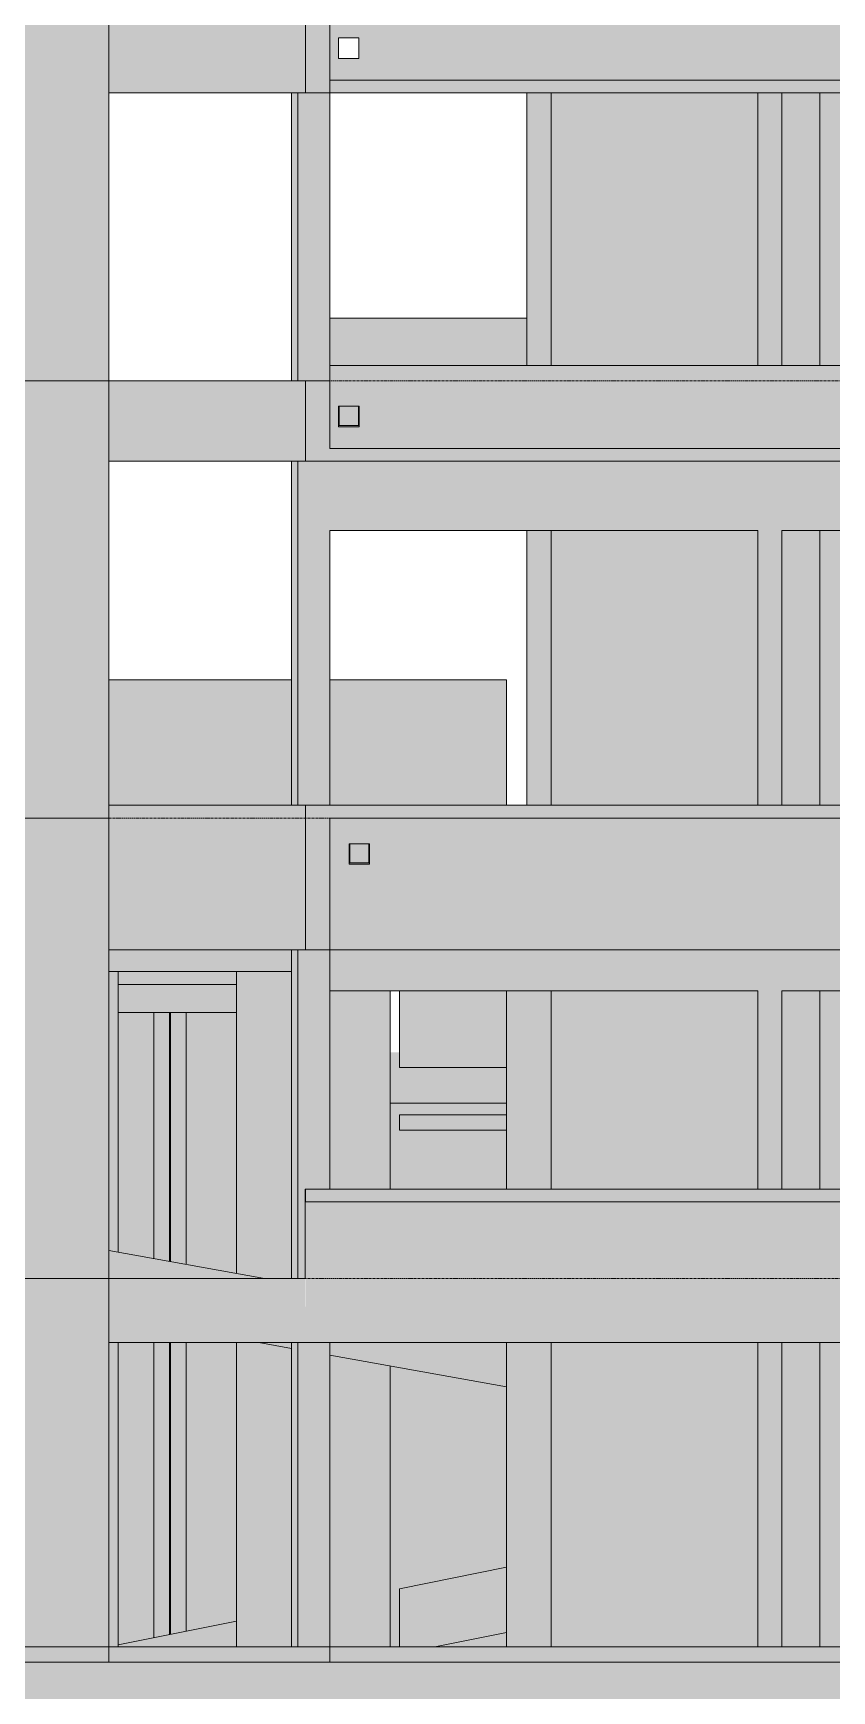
# Model space of a CAD drawing. Header units: centimetres. Extents: x -1475 to 26035, y -1239 to 84208.
# Drawn here: x 14063 to 14688, y 74231 to 75527 of the extents above; entities that cross this region are included whole.
import ezdxf

# ---------------------------------------------------------------- set-up
doc = ezdxf.new("R2010")
doc.units = ezdxf.units.CM
doc.linetypes.add('Centro', pattern=[3.175, 0.635, -0.47625, 1.5875, -0.47625])
for name, color, linetype, lineweight in [('A-FLOR', 7, 'Continuous', 9), ('A-FLOR-LEVL', 7, 'Continuous', 9), ('A-WALL', 7, 'Continuous', 9), ('S-BEAM', 7, 'Continuous', 9), ('S-COLS', 7, 'Continuous', 9), ('S-FNDN', 7, 'Continuous', 9)]:
    doc.layers.add(name, color=color, linetype=linetype, lineweight=lineweight)

# ---------------------------------------------------------------- blocks, each defined once
blk = doc.blocks.new('Estaca W Gerdau - W250X73-V7-CT202 - CORTE ESQ_ DINF')
at = {"layer": 'S-FNDN', "true_color": 0xacb7d2}
h = blk.add_hatch(color=9, dxfattribs=at)
h.paths.add_polyline_path([(-526, 73459), (-501.2, 73459), (-501.2, 73479), (-500.6, 73479), (-500.6, 73554), (-503.8, 73554), (-503.8, 73574), (-526, 73574)], flags=0)
h.paths.add_polyline_path([(-526, 74272.1), (-500.6, 74277.1), (-500.6, 74503), (-526, 74503), (-526, 74286.5)], flags=0)
h.paths.add_polyline_path([(-500.6, 74564), (-500.6, 74761), (-526, 74761), (-526, 74568.5)], flags=0)
at = {"layer": 'S-FNDN'}
for p, q in [((-526, 74761), (-526, 74568.5)), ((-513.7, 74566.3), (-513.7, 74761)), ((-512.9, 74761), (-512.9, 74566.2)), ((-500.6, 74761), (-500.6, 74564)), ((-526, 74503), (-526, 74272.1)), ((-513.7, 74274.5), (-513.7, 74503)), ((-512.9, 74503), (-512.9, 74274.7)), ((-500.6, 74503), (-500.6, 74277.1))]:
    blk.add_line(p, q, dxfattribs=at)

msp = doc.modelspace()

# ---------------------------------------------------------------- hatches: boundary and pattern name
at = {"layer": 'A-FLOR', "true_color": 0xc0c0c0}
for points in [[(14854.18, 75480), (15338.51, 75480), (15338.51, 75490.01), (14295.51, 75490.01), (14295.51, 75480), (14807.51, 75480)], [(15338.51, 75192), (15338.51, 75202), (14295.51, 75202), (14295.51, 75192), (15324.67, 75192)], [(14295.51, 74913), (15338.51, 74913), (15338.51, 74923), (14295.51, 74923)], [(14433.51, 74669), (14433.51, 74681), (14350.01, 74681), (14350.01, 74669)], [(15354.8, 74613), (15357.51, 74613), (15357.51, 74623), (14276.51, 74623), (14276.51, 74613), (15230.57, 74613)]]:
    msp.add_hatch(color=9, dxfattribs=at).paths.add_polyline_path(points, flags=0)
at = {"layer": 'A-WALL', "true_color": 0xc0c0c0}
h = msp.add_hatch(color=9, dxfattribs=at)
h.paths.add_polyline_path([(13810.01, 74265), (13810.62, 74265), (13810.62, 74503), (13810.01, 74503), (13810.01, 74267.97)], flags=0)
h.paths.add_polyline_path([(13883.19, 74265), (13936.51, 74265), (13936.51, 74503), (13883.19, 74503), (13883.19, 74303.09)], flags=0)
h.paths.add_polyline_path([(14130.01, 74266.5), (14157.79, 74272.06), (14157.79, 74503), (14130.01, 74503), (14130.01, 74286.5)], flags=0)
h.paths.add_polyline_path([(14183.19, 74277.14), (14222.51, 74285), (14222.51, 74503), (14183.19, 74503), (14183.19, 74286.5)], flags=0)
h.paths.add_polyline_path([(13810.62, 74553), (13810.62, 74579.99), (13810.01, 74580.1), (13810.01, 74553)], flags=0)
h.paths.add_polyline_path([(13883.19, 74553), (13936.51, 74553), (13936.51, 74557.42), (13883.19, 74566.98), (13883.19, 74557.42)], flags=0)
h.paths.add_polyline_path([(14222.51, 74556.93), (14222.51, 74761), (14183.19, 74761), (14183.19, 74563.99), (14195.5, 74561.78)], flags=0)
h.paths.add_polyline_path([(14157.79, 74568.54), (14157.79, 74761), (14130.01, 74761), (14130.01, 74573.52)], flags=0)
h.paths.add_polyline_path([(13936.51, 74608.21), (13936.51, 74693), (13883.19, 74693), (13883.19, 74617.78), (13913.21, 74612.39)], flags=0)
h.paths.add_polyline_path([(13810.62, 74630.79), (13810.62, 74693), (13810.01, 74693), (13810.01, 74630.9)], flags=0)
h.paths.add_polyline_path([(13810.01, 74743), (13810.62, 74743), (13810.62, 74761), (13810.01, 74761), (13810.01, 74747.43)], flags=0)
h.paths.add_polyline_path([(13913.21, 74743), (13936.51, 74743), (13936.51, 74761), (13883.19, 74761), (13883.19, 74743)], flags=0)
h = msp.add_hatch(color=9, dxfattribs=at)
h.paths.add_polyline_path([(14433.51, 74265), (14433.51, 74276.21), (14377.47, 74265)], flags=0)
h.paths.add_polyline_path([(14342.51, 74265), (14350.01, 74265), (14350.01, 74310.5), (14433.51, 74327.2), (14433.51, 74468.3), (14342.51, 74484.62), (14342.51, 74280.12)], flags=0)
h.paths.add_polyline_path([(14342.51, 74623), (14433.51, 74623), (14433.51, 74669), (14350.01, 74669), (14350.01, 74681), (14433.51, 74681), (14433.51, 74690), (14342.51, 74690), (14342.51, 74669)], flags=0)
at = {"layer": 'S-BEAM', "true_color": 0xc0c0c0}
h = msp.add_hatch(color=9, dxfattribs=at)
h.paths.add_polyline_path([(14296.85, 75490.01), (15338.51, 75490.01), (15338.51, 75555.01), (14295.51, 75555.01), (14295.51, 75490.01), (14296.62, 75490.01)], flags=0)
h.paths.add_polyline_path([(15026.73, 75507.01), (15010.73, 75507.01), (15010.73, 75523), (15026.73, 75523)], flags=0)
h.paths.add_polyline_path([(14961.73, 75507.01), (14961.73, 75523), (14977.73, 75523), (14977.73, 75507.01)], flags=0)
h.paths.add_polyline_path([(14318.23, 75507.01), (14302.23, 75507.01), (14302.23, 75523), (14318.23, 75523)], flags=0)
for points in [[(14276.51, 75480), (14276.51, 75543.01), (14122.51, 75543.01), (14122.51, 75480), (14167.31, 75480)], [(14295.51, 75480), (14295.51, 75543.01), (14276.51, 75543.01), (14276.51, 75480), (14289.6, 75480)], [(14276.51, 75192), (14276.51, 75255.01), (14122.51, 75255.01), (14122.51, 75192), (14167.31, 75192)], [(14295.51, 75192), (14295.51, 75255.01), (14276.51, 75255.01), (14276.51, 75192), (14289.6, 75192)], [(14277.05, 74810), (14295.51, 74810), (14295.51, 74923), (14276.51, 74923), (14276.51, 74810)], [(14433.51, 74718), (14433.51, 74778), (14350.01, 74778), (14350.01, 74718)], [(15230.57, 74503), (15338.51, 74503), (15338.51, 74553), (15357.51, 74553), (15357.51, 74503), (15359.01, 74503), (15359.01, 74623), (15357.51, 74623), (15357.51, 74613), (14276.51, 74613), (14276.01, 74503), (15136.47, 74503)], [(14195.5, 74553), (14244.44, 74553), (14122.51, 74574.86), (14122.51, 74553)], [(14265.51, 74503), (14276.01, 74503), (14276.01, 74553), (14122.51, 74553), (14122.51, 74503), (14195.5, 74503)], [(14350.01, 74265), (14377.47, 74265), (14433.51, 74276.21), (14433.51, 74327.2), (14350.01, 74310.5), (14350.01, 74285.27)], [(14222.51, 74265), (14222.51, 74285), (14130.01, 74266.5), (14130.01, 74265)], [(14270.51, 74253), (14276.51, 74253), (14276.51, 74265), (14122.51, 74265), (14122.51, 74253), (14269.25, 74253)], [(14295.51, 74253), (14295.51, 74265), (14276.51, 74265), (14276.51, 74253), (14289.6, 74253)], [(14295.51, 74253), (14627.51, 74253), (14627.51, 74265), (14295.51, 74265)], [(14651.51, 74253), (14982.51, 74253), (14982.51, 74265), (14651.51, 74265)], [(14276.51, 74172), (14276.51, 74253), (13855.01, 74253), (13855.01, 74172), (14195.5, 74172)], [(14808.51, 74172), (14808.51, 74253), (14336.51, 74253), (14336.51, 74172), (14734.39, 74172)]]:
    msp.add_hatch(color=9, dxfattribs=at).paths.add_polyline_path(points, flags=0)
h = msp.add_hatch(color=9, dxfattribs=at)
h.paths.add_polyline_path([(14317.73, 75220), (14317.73, 75235), (14302.73, 75235), (14302.73, 75220), (14309.95, 75220)], flags=0)
h.paths.add_polyline_path([(14357.45, 75267), (14449.51, 75267), (14449.51, 75304.01), (14295.51, 75304.01), (14295.51, 75267), (14318.31, 75267)], flags=0)
h = msp.add_hatch(color=9, dxfattribs=at)
h.paths.add_polyline_path([(14768.15, 75202), (15338.51, 75202), (15338.51, 75267), (14295.51, 75267), (14295.51, 75202), (14760.08, 75202)], flags=0)
h.paths.add_polyline_path([(15026.4, 75219), (15010.4, 75219), (15010.4, 75235), (15026.4, 75235), (15026.4, 75220)], flags=0)
h.paths.add_polyline_path([(14302.31, 75219), (14302.31, 75235), (14318.31, 75235), (14318.31, 75219), (14302.64, 75219)], flags=0)
h.paths.add_polyline_path([(14962.51, 75219), (14961.73, 75219), (14961.73, 75235), (14977.73, 75235), (14977.73, 75219)], flags=0)
h = msp.add_hatch(color=9, dxfattribs=at)
h.paths.add_polyline_path([(14468.51, 75138), (14630.01, 75138), (14630.01, 75192), (14295.51, 75192), (14295.51, 75138), (14383.69, 75138)], flags=0)
h.paths.add_polyline_path([(14302.31, 75219), (14318.31, 75219), (14318.31, 75235), (14317.73, 75235), (14317.73, 75220), (14302.73, 75220), (14302.31, 75220)], flags=0)
h = msp.add_hatch(color=9, dxfattribs=at)
h.paths.add_polyline_path([(14807.51, 75138), (14985.01, 75138), (14985.01, 75192), (14649.01, 75192), (14649.01, 75138), (14795.01, 75138)], flags=0)
h.paths.add_polyline_path([(14961.73, 75219), (14977.73, 75219), (14977.23, 75220), (14962.23, 75220), (14961.73, 75220)], flags=0)
h = msp.add_hatch(color=9, dxfattribs=at)
h.paths.add_polyline_path([(13913.21, 74923), (13962.51, 74923), (13962.51, 75021), (13810.01, 75021), (13810.01, 74923), (13891.88, 74923)], flags=0)
h.paths.add_polyline_path([(13418.22, 74923), (13527.51, 74923), (13527.51, 75021), (13414.51, 75021), (13414.51, 74923)], flags=0)
h.paths.add_polyline_path([(14433.51, 74923), (14433.51, 75021), (14295.51, 75021), (14295.51, 74923), (14390.74, 74923)], flags=0)
h.paths.add_polyline_path([(14265.51, 74923), (14265.51, 75021), (14122.51, 75021), (14122.51, 74923), (14195.5, 74923)], flags=0)
h = msp.add_hatch(color=9, dxfattribs=at)
h.paths.add_polyline_path([(14122.51, 74810), (14276.51, 74810), (14276.51, 74923), (14122.51, 74923), (14122.51, 74913)], flags=0)
h.paths.add_polyline_path([(15511.51, 74810), (15511.51, 74923), (15357.51, 74923), (15357.51, 74810), (15418.77, 74810)], flags=0)
h.paths.add_polyline_path([(15324.67, 74810), (15338.51, 74810), (15338.51, 74913), (14295.51, 74913), (14295.51, 74810), (15230.57, 74810)], flags=0)
h.paths.add_polyline_path([(14325.71, 74877), (14310.51, 74877), (14311.01, 74893), (14326.51, 74893), (14326.51, 74877)], flags=0)
h.paths.add_polyline_path([(14962.01, 74877), (14962.01, 74893), (14978.01, 74893), (14978.01, 74877)], flags=0)
h.paths.add_polyline_path([(15027.01, 74877), (15011.01, 74877), (15011.01, 74893), (15027.01, 74893), (15027.01, 74878)], flags=0)
h = msp.add_hatch(color=9, dxfattribs=at)
h.paths.add_polyline_path([(14122.51, 74793), (14265.51, 74793), (14265.51, 74810), (14122.51, 74810)], flags=0)
h.paths.add_polyline_path([(14326.01, 74878), (14326.01, 74893), (14311.01, 74893), (14311.01, 74878), (14322.64, 74878)], flags=0)
h = msp.add_hatch(color=9, dxfattribs=at)
h.paths.add_polyline_path([(14760.08, 74778), (14985.01, 74778), (14985.01, 74810), (14649.01, 74810), (14649.01, 74778), (14739.51, 74778)], flags=0)
h.paths.add_polyline_path([(14962.01, 74877), (14978.01, 74877), (14978.01, 74893), (14977.01, 74893), (14977.01, 74878), (14962.01, 74878)], flags=0)
h = msp.add_hatch(color=9, dxfattribs=at)
h.paths.add_polyline_path([(14630.01, 74778), (14630.01, 74810), (14295.51, 74810), (14295.51, 74778), (14571.89, 74778)], flags=0)
h.paths.add_polyline_path([(14310.51, 74877), (14326.51, 74877), (14326.01, 74878), (14311.01, 74878), (14310.51, 74878)], flags=0)
at = {"layer": 'S-BEAM', "true_color": 0x7f7f7f}
msp.add_hatch(color=8, dxfattribs=at).paths.add_polyline_path([(14195.5, 74783), (14222.51, 74783), (14222.51, 74793), (14130.01, 74793), (14130.01, 74783), (14178.43, 74783)], flags=0)
at = {"layer": 'S-BEAM', "true_color": 0xc0c0c0}
h = msp.add_hatch(color=9, dxfattribs=at)
h.paths.add_polyline_path([(14195.5, 74761), (14222.51, 74761), (14222.51, 74783), (14130.01, 74783), (14130.01, 74761), (14187.89, 74761)], flags=0)
h.paths.add_polyline_path([(13810.01, 74761), (13810.62, 74761), (13810.62, 74783), (13810.01, 74783)], flags=0)
h.paths.add_polyline_path([(13883.19, 74761), (13936.51, 74761), (13936.51, 74783), (13870.62, 74783), (13870.62, 74761), (13880.75, 74761)], flags=0)
h = msp.add_hatch(color=9, dxfattribs=at)
h.paths.add_polyline_path([(14907.79, 74690), (14934.51, 74690), (14934.51, 74718), (14919.01, 74718), (14919.01, 74707), (14807.51, 74707), (14807.51, 74690), (14900.01, 74690)], flags=0)
h.paths.add_polyline_path([(14342.51, 74690), (14433.51, 74690), (14433.51, 74718), (14350.01, 74718), (14350.01, 74730), (14342.51, 74729.72), (14342.51, 74690.65)], flags=0)
h = msp.add_hatch(color=9, dxfattribs=at)
h.paths.add_polyline_path([(14433.51, 74468.3), (14433.51, 74503), (14295.51, 74503), (14295.51, 74493.05), (14342.51, 74484.62)], flags=0)
h.paths.add_polyline_path([(14265.51, 74498.43), (14265.51, 74503), (14239.99, 74503), (14247.48, 74501.66)], flags=0)
at = {"layer": 'S-COLS', "true_color": 0xc0c0c0}
for points in [[(14002.51, 75255.01), (14122.51, 75255.01), (14122.51, 75543.01), (14002.51, 75543.01), (14002.51, 75301.11)], [(14265.51, 75255.01), (14270.51, 75255.01), (14270.51, 75480), (14265.51, 75480), (14265.51, 75301.11)], [(14289.6, 75255.01), (14295.51, 75255.01), (14295.51, 75480), (14270.51, 75480), (14270.51, 75255.01), (14276.51, 75255.01)], [(14449.51, 75267), (14468.51, 75267), (14468.51, 75480), (14449.51, 75480), (14449.51, 75278.67)], [(14630.01, 75267), (14649.01, 75267), (14649.01, 75480), (14630.01, 75480), (14630.01, 75301.11)], [(14696.55, 75267), (14697.51, 75267), (14697.51, 75480), (14678.51, 75480), (14678.51, 75267)], [(14002.51, 74913), (14122.51, 74913), (14122.51, 75255.01), (14002.51, 75255.01), (14002.51, 74923)], [(14265.51, 74923), (14270.51, 74923), (14270.51, 75192), (14265.51, 75192), (14265.51, 74931.99)], [(14276.51, 74923), (14295.51, 74923), (14295.51, 75192), (14270.51, 75192), (14270.51, 74923), (14271.62, 74923)], [(14649.01, 74923), (14649.01, 75192), (14630.01, 75192), (14630.01, 74923), (14648.17, 74923)], [(14449.51, 74923), (14468.51, 74923), (14468.51, 75138), (14449.51, 75138), (14449.51, 74931.99)], [(14696.72, 74923), (14697.51, 74923), (14697.51, 75138), (14678.51, 75138), (14678.51, 74923)], [(14101.4, 74553), (14122.51, 74553), (14122.51, 74913), (14002.51, 74913), (14002.51, 74553)], [(14270.51, 74553), (14270.51, 74810), (14265.51, 74810), (14265.51, 74553)], [(14276.01, 74553), (14276.51, 74623), (14295.51, 74623), (14295.51, 74810), (14270.51, 74810), (14270.51, 74553)], [(14630.01, 74623), (14649.01, 74623), (14649.01, 74810), (14630.01, 74810), (14630.01, 74641.13)], [(14130.01, 74573.52), (14130.01, 74793), (14122.51, 74793), (14122.51, 74574.86)], [(14433.51, 74623), (14468.51, 74623), (14468.51, 74778), (14433.51, 74778), (14433.51, 74747.43)], [(14691.93, 74623), (14697.51, 74623), (14697.51, 74778), (14678.51, 74778), (14678.51, 74623)], [(14122.51, 74265), (14122.51, 74553), (14002.51, 74553), (14002.51, 74265), (14101.4, 74265)], [(14122.51, 74265), (14130.01, 74265), (14130.01, 74503), (14122.51, 74503), (14122.51, 74279.88)], [(14265.51, 74265), (14270.51, 74265), (14270.51, 74503), (14265.51, 74502.51), (14265.51, 74378.3)], [(14276.51, 74265), (14295.51, 74265), (14295.51, 74503), (14270.51, 74502.74), (14270.51, 74265)], [(14468.51, 74265), (14468.51, 74503), (14433.51, 74503), (14433.51, 74265)], [(14649.01, 74265), (14649.01, 74503), (14630.01, 74503), (14630.01, 74265)], [(14697.51, 74265), (14697.51, 74503), (14678.51, 74503), (14678.51, 74265)], [(14630.01, 74253), (14651.51, 74253), (14651.51, 74265), (14627.51, 74265), (14627.51, 74253)]]:
    msp.add_hatch(color=9, dxfattribs=at).paths.add_polyline_path(points, flags=0)
h = msp.add_hatch(color=9, dxfattribs=at)
h.paths.add_polyline_path([(14468.51, 75267), (14630.01, 75267), (14630.01, 75480), (14468.51, 75480), (14468.51, 75301.11)], flags=0)
h.paths.add_polyline_path([(14649.01, 75267), (14678.51, 75267), (14678.51, 75480), (14649.01, 75480), (14649.01, 75301.11)], flags=0)
h = msp.add_hatch(color=9, dxfattribs=at)
h.paths.add_polyline_path([(14468.51, 74923), (14630.01, 74923), (14630.01, 75138), (14468.51, 75138), (14468.51, 74931.99)], flags=0)
h.paths.add_polyline_path([(14649.01, 74923), (14678.51, 74923), (14678.51, 75138), (14649.01, 75138), (14649.01, 74931.99)], flags=0)
h = msp.add_hatch(color=9, dxfattribs=at)
h.paths.add_polyline_path([(14244.44, 74553), (14265.51, 74553), (14265.51, 74793), (14222.51, 74793), (14222.51, 74556.93)], flags=0)
h.paths.add_polyline_path([(14307.51, 74623), (14342.51, 74623), (14342.51, 74778), (14295.51, 74778), (14295.51, 74623)], flags=0)
h = msp.add_hatch(color=9, dxfattribs=at)
h.paths.add_polyline_path([(14468.51, 74623), (14630.01, 74623), (14630.01, 74778), (14468.51, 74778), (14468.51, 74747.43)], flags=0)
h.paths.add_polyline_path([(14678.51, 74623), (14678.51, 74778), (14649.01, 74778), (14649.01, 74623), (14665.99, 74623)], flags=0)
h = msp.add_hatch(color=9, dxfattribs=at)
h.paths.add_polyline_path([(14222.51, 74265), (14265.51, 74265), (14265.51, 74498.43), (14239.99, 74503), (14222.51, 74503), (14222.51, 74378.3)], flags=0)
h.paths.add_polyline_path([(14295.51, 74265), (14342.51, 74265), (14342.51, 74484.62), (14295.51, 74493.05), (14295.51, 74358.22)], flags=0)
h = msp.add_hatch(color=9, dxfattribs=at)
h.paths.add_polyline_path([(14468.51, 74265), (14630.01, 74265.18), (14630.01, 74503), (14468.51, 74503), (14468.51, 74378.3)], flags=0)
h.paths.add_polyline_path([(14651.51, 74265), (14678.51, 74265), (14678.51, 74503), (14649.01, 74503), (14649.01, 74265)], flags=0)
h = msp.add_hatch(color=9, dxfattribs=at)
h.paths.add_polyline_path([(14031.01, 73359), (14122.51, 73359), (14122.03, 73524), (14107.87, 73524), (14107.87, 73574), (14002.51, 73574), (14002.51, 73359)], flags=0)
h.paths.add_polyline_path([(14103.51, 74253), (14122.51, 74253), (14122.51, 74265), (14002.51, 74265), (14002.51, 74253), (14101.4, 74253)], flags=0)
h = msp.add_hatch(color=9, dxfattribs=at)
h.paths.add_polyline_path([(14289.6, 73364), (14336.51, 73364), (14336.51, 73574), (14284.09, 73574), (14284.04, 73524), (14276.51, 73524), (14276.51, 73364)], flags=0)
h.paths.add_polyline_path([(14336.51, 74172), (14336.51, 74253), (14276.51, 74253), (14276.51, 74172), (14327.67, 74172)], flags=0)

# ---------------------------------------------------------------- linework, layer by layer
at = {"layer": 'A-FLOR'}
for p, q in [((14295.51, 75490.01), (15338.51, 75490.01)), ((15338.51, 75480), (14295.51, 75480)), ((14295.51, 75202), (15338.51, 75202)), ((15338.51, 75192), (14295.51, 75192)), ((14295.51, 74923), (15338.51, 74923)), ((15338.51, 74913), (14295.51, 74913)), ((14350.01, 74681), (14433.51, 74681)), ((14350.01, 74681), (14350.01, 74669)), ((14433.51, 74669), (14350.01, 74669)), ((14276.51, 74623), (15357.51, 74623)), ((14276.51, 74613), (14276.51, 74623)), ((15357.51, 74613), (14276.51, 74613))]:
    msp.add_line(p, q, dxfattribs=at)
at = {"layer": 'A-FLOR-LEVL', "linetype": 'Centro'}
for p, q in [((13159.76, 75255.01), (16958.36, 75255.01)), ((13159.76, 74913), (16958.36, 74913)), ((13159.76, 74553), (17928.58, 74553)), ((13159.76, 74265), (17928.58, 74265))]:
    msp.add_line(p, q, dxfattribs=at)
at = {"layer": 'S-BEAM'}
for p, q in [((14276.51, 75543.01), (14276.51, 75480)), ((14295.51, 75490.01), (14295.51, 75543.01)), ((14302.23, 75523), (14318.23, 75523)), ((14302.23, 75507.01), (14302.23, 75523)), ((14318.23, 75523), (14318.23, 75507.01)), ((14318.23, 75507.01), (14302.23, 75507.01)), ((14295.51, 75480), (14295.51, 75490.01)), ((14122.51, 75480), (14276.51, 75480)), ((14276.51, 75480), (14295.51, 75480)), ((14295.51, 75304.01), (14449.51, 75304.01)), ((14295.51, 75255.01), (14295.51, 75267)), ((14295.51, 75267), (15338.51, 75267)), ((14122.51, 75255.01), (14276.51, 75255.01)), ((14295.51, 75255.01), (14276.51, 75255.01)), ((14276.51, 75255.01), (14276.51, 75192)), ((14295.51, 75202), (14295.51, 75255.01)), ((14302.31, 75235), (14318.31, 75235)), ((14302.31, 75219), (14302.31, 75235)), ((14302.73, 75220), (14302.73, 75235)), ((14317.73, 75235), (14317.73, 75220)), ((14318.31, 75235), (14318.31, 75219)), ((14318.31, 75219), (14302.31, 75219)), ((14317.73, 75220), (14302.73, 75220)), ((14122.51, 75192), (14276.51, 75192)), ((14276.51, 75192), (14295.51, 75192)), ((14295.51, 75138), (14630.01, 75138)), ((14649.01, 75138), (14985.01, 75138)), ((14122.51, 75021), (14265.51, 75021)), ((14295.51, 75021), (14433.51, 75021)), ((14433.51, 74923), (14433.51, 75021)), ((14122.51, 74923), (14276.51, 74923)), ((14295.51, 74923), (14276.51, 74923)), ((14276.51, 74923), (14276.51, 74810)), ((14295.51, 74810), (14295.51, 74913)), ((14310.51, 74893), (14326.51, 74893)), ((14310.51, 74877), (14310.51, 74893)), ((14311.01, 74878), (14311.01, 74893)), ((14326.01, 74893), (14326.01, 74878)), ((14326.51, 74893), (14326.51, 74877)), ((14326.01, 74878), (14311.01, 74878)), ((14326.51, 74877), (14310.51, 74877)), ((14122.51, 74810), (14276.51, 74810)), ((14276.51, 74810), (14295.51, 74810)), ((14295.51, 74778), (14295.51, 74810)), ((14295.51, 74810), (15338.51, 74810)), ((14122.51, 74793), (14265.51, 74793)), ((14222.51, 74783), (14130.01, 74783)), ((14295.51, 74778), (14630.01, 74778)), ((14350.01, 74778), (14350.01, 74718)), ((14649.01, 74778), (14985.01, 74778)), ((14222.51, 74761), (14130.01, 74761)), ((14433.51, 74718), (14350.01, 74718)), ((14433.51, 74690), (14342.51, 74690)), ((14276.01, 74553), (14276.01, 74623)), ((14276.01, 74623), (14276.51, 74623)), ((14122.51, 74574.86), (14244.44, 74553)), ((14122.51, 74553), (14276.01, 74553)), ((14122.51, 74503), (14276.01, 74503)), ((14265.51, 74498.43), (14239.99, 74503)), ((14276.01, 74503), (15338.51, 74503)), ((14433.51, 74468.3), (14295.51, 74493.05)), ((14350.01, 74310.5), (14433.51, 74327.2)), ((14350.01, 74310.5), (14350.01, 74265)), ((14130.01, 74266.5), (14222.51, 74285)), ((14377.47, 74265), (14433.51, 74276.21)), ((14122.51, 74265), (14276.51, 74265)), ((14276.51, 74265), (14295.51, 74265)), ((14295.51, 74265), (14627.51, 74265)), ((14295.51, 74265), (14295.51, 74253)), ((14651.51, 74265), (14982.51, 74265)), ((13855.01, 74253), (14276.51, 74253)), ((14336.51, 74253), (14808.51, 74253))]:
    msp.add_line(p, q, dxfattribs=at)
at = {"layer": 'S-COLS'}
for p, q in [((14122.51, 75255.01), (14122.51, 75543.01)), ((14265.51, 75480), (14265.51, 75255.01)), ((14270.51, 75480), (14270.51, 75255.01)), ((14295.51, 75267), (14295.51, 75480)), ((14449.51, 75480), (14449.51, 75267)), ((14468.51, 75480), (14468.51, 75267)), ((14630.01, 75480), (14630.01, 75267)), ((14649.01, 75267), (14649.01, 75480)), ((14678.51, 75480), (14678.51, 75267)), ((14122.51, 75255.01), (14002.51, 75255.01)), ((14122.51, 75255.01), (14002.51, 75255.01)), ((14122.51, 74913), (14122.51, 75255.01)), ((14265.51, 75192), (14265.51, 74923)), ((14270.51, 75192), (14270.51, 74923)), ((14295.51, 74923), (14295.51, 75138)), ((14449.51, 75138), (14449.51, 74923)), ((14468.51, 75138), (14468.51, 74923)), ((14630.01, 75138), (14630.01, 74923)), ((14649.01, 74923), (14649.01, 75138)), ((14678.51, 75138), (14678.51, 74923)), ((14122.51, 74913), (14002.51, 74913)), ((14122.51, 74913), (14002.51, 74913)), ((14122.51, 74553), (14122.51, 74913)), ((14265.51, 74810), (14265.51, 74553)), ((14270.51, 74810), (14270.51, 74553)), ((14295.51, 74623), (14295.51, 74810)), ((14130.01, 74573.52), (14130.01, 74793)), ((14222.51, 74793), (14222.51, 74556.93)), ((14342.51, 74623), (14342.51, 74778)), ((14433.51, 74778), (14433.51, 74623)), ((14468.51, 74778), (14468.51, 74623)), ((14630.01, 74778), (14630.01, 74623)), ((14649.01, 74623), (14649.01, 74778)), ((14678.51, 74778), (14678.51, 74623)), ((14122.51, 74553), (14002.51, 74553)), ((14122.51, 74553), (14002.51, 74553)), ((14122.51, 74265), (14122.51, 74553)), ((14130.01, 74265), (14130.01, 74503)), ((14222.51, 74503), (14222.51, 74265)), ((14265.51, 74503), (14265.51, 74265)), ((14270.51, 74503), (14270.51, 74265)), ((14295.51, 74265), (14295.51, 74503)), ((14433.51, 74503), (14433.51, 74265)), ((14468.51, 74503), (14468.51, 74265)), ((14630.01, 74503), (14630.01, 74265)), ((14649.01, 74265), (14649.01, 74503)), ((14678.51, 74503), (14678.51, 74265)), ((14342.51, 74265), (14342.51, 74484.62)), ((14122.51, 74265), (14002.51, 74265)), ((14122.51, 74265), (14002.51, 74265)), ((14122.51, 74253), (14122.51, 74265)), ((14651.51, 74265), (14627.51, 74265)), ((14649.01, 74265), (14630.01, 74265)), ((14336.51, 74253), (14276.51, 74253))]:
    msp.add_line(p, q, dxfattribs=at)

# ---------------------------------------------------------------- block references
at = {"layer": 'S-FNDN'}
msp.add_blockref('Estaca W Gerdau - W250X73-V7-CT202 - CORTE ESQ_ DINF', (14683.76, 0), dxfattribs=at)

doc.saveas('drawing.dxf')
